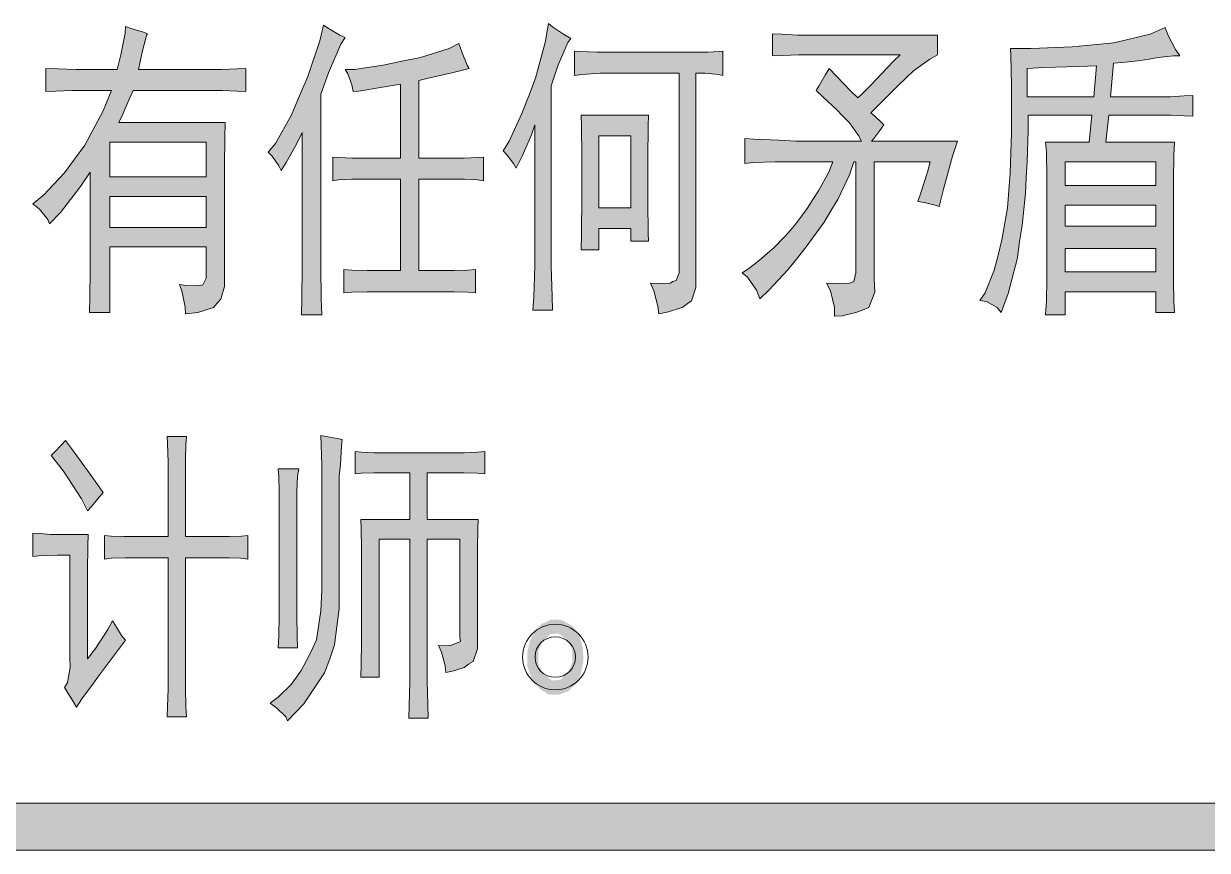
# Model space of a CAD drawing. Header units: millimetres. Extents: x 388 to 64525, y 87 to 607.
# Drawn here: x 64481.03 to 64491.83, y 461.44 to 468.99 of the extents above; entities that cross this region are included whole.
import ezdxf

# ---------------------------------------------------------------- set-up
doc = ezdxf.new("R2010")
doc.units = ezdxf.units.MM

msp = doc.modelspace()

# ---------------------------------------------------------------- hatches: boundary and pattern name
h = msp.add_hatch(color=0)
h.dxf.hatch_style = 2
h.paths.add_polyline_path([(64483.96, 468.864), (64483.92, 468.803), (64483.809, 468.542), (64483.737, 468.345), (64483.737, 466.915), (64483.737, 466.768), (64483.741, 466.478), (64483.748, 466.331), (64483.562, 466.331), (64483.565, 466.478), (64483.569, 466.765), (64483.569, 466.904), (64483.569, 467.997), (64483.519, 467.897), (64483.422, 467.721), (64483.376, 467.65), (64483.354, 467.693), (64483.293, 467.779), (64483.257, 467.818), (64483.325, 467.897), (64483.469, 468.151), (64483.544, 468.33), (64483.619, 468.506), (64483.73, 468.832), (64483.762, 468.975), (64483.813, 468.943), (64483.913, 468.886)])
h = msp.add_hatch(color=0)
h.dxf.hatch_style = 2
h.paths.add_polyline_path([(64485.672, 466.374), (64485.683, 466.492), (64485.69, 466.779), (64485.69, 466.951), (64485.69, 468.065), (64485.661, 467.976), (64485.575, 467.779), (64485.522, 467.671), (64485.497, 467.714), (64485.436, 467.793), (64485.403, 467.829), (64485.457, 467.918), (64485.572, 468.169), (64485.636, 468.33), (64485.697, 468.492), (64485.787, 468.818), (64485.816, 468.99), (64485.851, 468.961), (64485.952, 468.893), (64486.02, 468.853), (64485.991, 468.818), (64485.901, 468.606), (64485.841, 468.423), (64485.841, 466.926), (64485.841, 466.775), (64485.848, 466.499), (64485.851, 466.374)])
h = msp.add_hatch(color=0)
h.paths.add_polyline_path([(64481.111, 467.345), (64481.208, 467.424), (64481.398, 467.628), (64481.491, 467.753), (64481.584, 467.882), (64481.752, 468.194), (64481.828, 468.38), (64481.527, 468.38), (64481.466, 468.38), (64481.319, 468.373), (64481.229, 468.37), (64481.229, 468.581), (64481.34, 468.578), (64481.505, 468.57), (64481.559, 468.57), (64481.881, 468.57), (64481.914, 468.706), (64481.953, 468.904), (64481.957, 468.964), (64482.018, 468.943), (64482.121, 468.911), (64482.157, 468.896), (64482.147, 468.882), (64482.104, 468.717), (64482.075, 468.57), (64482.759, 468.57), (64482.831, 468.57), (64482.978, 468.578), (64483.053, 468.581), (64483.053, 468.37), (64482.978, 468.373), (64482.842, 468.38), (64482.784, 468.38), (64482.025, 468.38), (64481.992, 468.305), (64481.932, 468.162), (64481.896, 468.087), (64482.867, 468.087), (64482.863, 467.947), (64482.86, 467.693), (64482.86, 467.581), (64482.86, 466.668), (64482.86, 466.589), (64482.827, 466.474), (64482.791, 466.438), (64482.759, 466.399), (64482.616, 466.352), (64482.505, 466.342), (64482.501, 466.403), (64482.473, 466.539), (64482.448, 466.61), (64482.508, 466.6), (64482.602, 466.596), (64482.63, 466.6), (64482.663, 466.607), (64482.691, 466.668), (64482.691, 466.725), (64482.691, 466.951), (64481.813, 466.951), (64481.813, 466.352), (64481.627, 466.352), (64481.631, 466.492), (64481.634, 466.736), (64481.634, 466.836), (64481.634, 467.635), (64481.545, 467.503), (64481.362, 467.266), (64481.262, 467.162), (64481.247, 467.202), (64481.172, 467.295)])
h.paths.add_polyline_path([(64482.691, 467.592), (64482.691, 467.907), (64481.813, 467.907), (64481.813, 467.592)])
h.paths.add_polyline_path([(64482.691, 467.13), (64482.691, 467.413), (64481.813, 467.413), (64481.813, 467.13)])
h = msp.add_hatch(color=0)
h.dxf.hatch_style = 2
h.paths.add_polyline_path([(64488.789, 467.728), (64488.789, 466.657), (64488.793, 466.539), (64488.739, 466.399), (64488.682, 466.374), (64488.621, 466.352), (64488.496, 466.324), (64488.427, 466.32), (64488.427, 466.399), (64488.388, 466.55), (64488.352, 466.621), (64488.449, 466.618), (64488.564, 466.621), (64488.582, 466.628), (64488.603, 466.636), (64488.621, 466.714), (64488.621, 466.779), (64488.621, 467.728), (64488.603, 467.728), (64488.564, 467.61), (64488.456, 467.384), (64488.392, 467.28), (64488.331, 467.177), (64488.177, 466.965), (64488.091, 466.854), (64488.001, 466.743), (64487.826, 466.557), (64487.743, 466.478), (64487.714, 466.557), (64487.632, 466.675), (64487.582, 466.714), (64487.643, 466.754), (64487.757, 466.843), (64487.815, 466.894), (64487.872, 466.944), (64487.976, 467.051), (64488.026, 467.108), (64488.073, 467.162), (64488.177, 467.302), (64488.227, 467.384), (64488.281, 467.463), (64488.374, 467.635), (64488.41, 467.728), (64488.005, 467.728), (64487.883, 467.728), (64487.682, 467.721), (64487.607, 467.714), (64487.607, 467.94), (64487.689, 467.936), (64487.919, 467.925), (64488.073, 467.918), (64488.671, 467.918), (64488.646, 467.968), (64488.564, 468.083), (64488.503, 468.144), (64488.445, 468.205), (64488.32, 468.323), (64488.259, 468.38), (64488.284, 468.42), (64488.341, 468.52), (64488.377, 468.581), (64488.445, 468.509), (64488.574, 468.373), (64488.639, 468.312), (64488.675, 468.345), (64488.761, 468.431), (64488.807, 468.481), (64488.854, 468.531), (64488.965, 468.646), (64489.026, 468.706), (64488.155, 468.706), (64488.098, 468.706), (64487.951, 468.699), (64487.861, 468.696), (64487.861, 468.896), (64487.944, 468.893), (64488.091, 468.886), (64488.148, 468.886), (64489.366, 468.886), (64489.366, 468.706), (64489.295, 468.667), (64489.148, 468.56), (64489.076, 468.492), (64489.004, 468.423), (64488.847, 468.266), (64488.757, 468.176), (64488.793, 468.144), (64488.854, 468.087), (64488.875, 468.065), (64488.84, 468.015), (64488.786, 467.94), (64488.764, 467.918), (64489.549, 467.918), (64489.502, 467.779), (64489.42, 467.478), (64489.381, 467.32), (64489.345, 467.334), (64489.248, 467.356), (64489.187, 467.366), (64489.216, 467.456), (64489.273, 467.635), (64489.298, 467.728)])
h = msp.add_hatch(color=0)
h.paths.add_polyline_path([(64490.033, 468.764), (64490.219, 468.764), (64490.595, 468.778), (64490.785, 468.796), (64490.975, 468.814), (64491.305, 468.893), (64491.444, 468.954), (64491.469, 468.882), (64491.537, 468.753), (64491.577, 468.696), (64491.52, 468.696), (64491.38, 468.681), (64491.297, 468.667), (64491.219, 468.653), (64491.054, 468.635), (64490.971, 468.628), (64490.943, 468.323), (64491.444, 468.323), (64491.491, 468.323), (64491.616, 468.33), (64491.695, 468.334), (64491.695, 468.144), (64491.62, 468.148), (64491.498, 468.155), (64491.451, 468.155), (64490.928, 468.155), (64490.903, 467.907), (64491.527, 467.907), (64491.523, 467.789), (64491.52, 467.564), (64491.52, 467.456), (64491.52, 466.736), (64491.52, 466.646), (64491.523, 466.453), (64491.527, 466.352), (64491.358, 466.352), (64491.358, 466.542), (64490.531, 466.542), (64490.531, 466.331), (64490.352, 466.331), (64490.359, 466.46), (64490.362, 466.661), (64490.362, 466.736), (64490.362, 467.456), (64490.362, 467.592), (64490.359, 467.818), (64490.352, 467.907), (64490.749, 467.907), (64490.774, 468.155), (64490.194, 468.155), (64490.194, 468.015), (64490.183, 467.728), (64490.176, 467.585), (64490.169, 467.442), (64490.137, 467.148), (64490.115, 467.001), (64490.097, 466.851), (64490.011, 466.528), (64489.947, 466.352), (64489.911, 466.399), (64489.814, 466.453), (64489.753, 466.464), (64489.8, 466.532), (64489.882, 466.739), (64489.918, 466.876), (64489.954, 467.015), (64490.004, 467.309), (64490.015, 467.467), (64490.029, 467.624), (64490.04, 467.997), (64490.04, 468.212), (64490.04, 468.423), (64490.036, 468.699)])
h.paths.add_polyline_path([(64491.358, 466.725), (64491.358, 466.937), (64490.531, 466.937), (64490.531, 466.725)])
h.paths.add_polyline_path([(64491.358, 467.513), (64491.358, 467.728), (64490.531, 467.728), (64490.531, 467.513)])
h.paths.add_polyline_path([(64490.792, 468.323), (64490.817, 468.606), (64490.652, 468.599), (64490.337, 468.588), (64490.183, 468.581), (64490.183, 468.323)])
h.paths.add_polyline_path([(64491.358, 467.141), (64491.358, 467.334), (64490.531, 467.334), (64490.531, 467.141)])
h = msp.add_hatch(color=0)
h.dxf.hatch_style = 2
h.paths.add_polyline_path([(64484.999, 468.807), (64485.027, 468.724), (64485.074, 468.61), (64485.092, 468.581), (64484.934, 468.542), (64484.705, 468.488), (64484.633, 468.47), (64484.633, 467.761), (64484.981, 467.761), (64485.045, 467.761), (64485.167, 467.768), (64485.224, 467.771), (64485.224, 467.556), (64485.167, 467.564), (64485.049, 467.571), (64484.988, 467.571), (64484.633, 467.571), (64484.633, 466.736), (64484.895, 466.736), (64484.956, 466.736), (64485.081, 466.739), (64485.149, 466.747), (64485.149, 466.532), (64485.081, 466.539), (64484.956, 466.542), (64484.895, 466.542), (64484.228, 466.542), (64484.16, 466.542), (64484.02, 466.539), (64483.949, 466.532), (64483.949, 466.747), (64484.02, 466.739), (64484.16, 466.736), (64484.228, 466.736), (64484.465, 466.736), (64484.465, 467.571), (64484.092, 467.571), (64484.02, 467.571), (64483.899, 467.564), (64483.848, 467.556), (64483.848, 467.771), (64483.902, 467.768), (64484.024, 467.761), (64484.092, 467.761), (64484.465, 467.761), (64484.465, 468.438), (64484.3, 468.409), (64484.085, 468.373), (64484.035, 468.37), (64484.02, 468.431), (64483.985, 468.531), (64483.96, 468.57), (64484.046, 468.57), (64484.307, 468.61), (64484.479, 468.646), (64484.647, 468.681), (64484.909, 468.764)])
h = msp.add_hatch(color=0)
h.dxf.hatch_style = 2
h.paths.add_polyline_path([(64487.195, 468.728), (64487.27, 468.728), (64487.374, 468.735), (64487.406, 468.739), (64487.406, 468.517), (64487.367, 468.527), (64487.245, 468.538), (64487.159, 468.538), (64487.159, 466.679), (64487.159, 466.582), (64487.12, 466.46), (64487.08, 466.431), (64487.041, 466.403), (64486.912, 466.36), (64486.822, 466.342), (64486.815, 466.41), (64486.776, 466.55), (64486.747, 466.621), (64486.822, 466.618), (64486.926, 466.621), (64486.951, 466.636), (64486.98, 466.646), (64487.009, 466.714), (64487.009, 466.768), (64487.009, 468.538), (64486.392, 468.538), (64486.288, 468.538), (64486.12, 468.527), (64486.052, 468.517), (64486.052, 468.739), (64486.102, 468.735), (64486.26, 468.728), (64486.367, 468.728)])
h = msp.add_hatch(color=0)
h.paths.add_polyline_path([(64486.729, 468.155), (64486.726, 468.058), (64486.722, 467.761), (64486.722, 467.556), (64486.722, 467.356), (64486.726, 467.08), (64486.729, 467.005), (64486.568, 467.005), (64486.568, 467.119), (64486.274, 467.119), (64486.274, 466.926), (64486.113, 466.926), (64486.116, 467.073), (64486.12, 467.406), (64486.12, 467.592), (64486.12, 467.779), (64486.116, 468.058), (64486.113, 468.155)])
h.paths.add_polyline_path([(64486.568, 467.309), (64486.568, 467.965), (64486.274, 467.965), (64486.274, 467.309)])
h = msp.add_hatch(color=0)
h.dxf.hatch_style = 2
h.paths.add_polyline_path([(64482.344, 464.307), (64482.344, 464.869), (64482.344, 464.984), (64482.34, 465.156), (64482.336, 465.22), (64482.512, 465.22), (64482.508, 465.145), (64482.505, 465.016), (64482.505, 464.959), (64482.505, 464.307), (64482.852, 464.307), (64482.903, 464.307), (64483.014, 464.31), (64483.071, 464.317), (64483.071, 464.102), (64483.006, 464.11), (64482.903, 464.113), (64482.86, 464.113), (64482.505, 464.113), (64482.505, 462.988), (64482.505, 462.92), (64482.508, 462.759), (64482.512, 462.662), (64482.336, 462.662), (64482.34, 462.759), (64482.344, 462.916), (64482.344, 462.977), (64482.344, 464.113), (64482.014, 464.113), (64481.953, 464.113), (64481.824, 464.11), (64481.763, 464.102), (64481.763, 464.317), (64481.824, 464.31), (64481.942, 464.307), (64482, 464.307)])
h = msp.add_hatch(color=0)
h.dxf.hatch_style = 2
h.paths.add_polyline_path([(64483.934, 465.195), (64483.927, 465.134), (64483.917, 464.966), (64483.906, 464.858), (64483.906, 463.844), (64483.906, 463.647), (64483.863, 463.321), (64483.82, 463.192), (64483.773, 463.063), (64483.583, 462.78), (64483.433, 462.626), (64483.419, 462.662), (64483.336, 462.741), (64483.275, 462.787), (64483.35, 462.841), (64483.469, 462.959), (64483.515, 463.024), (64483.558, 463.085), (64483.633, 463.221), (64483.666, 463.293), (64483.698, 463.364), (64483.737, 463.629), (64483.748, 463.823), (64483.748, 464.869), (64483.748, 464.959), (64483.741, 465.141), (64483.737, 465.231), (64483.788, 465.22), (64483.888, 465.202)])
h = msp.add_hatch(color=0)
h.dxf.hatch_style = 2
h.paths.add_polyline_path([(64481.408, 465.184), (64481.462, 465.113), (64481.634, 464.876), (64481.752, 464.711), (64481.717, 464.668), (64481.645, 464.583), (64481.609, 464.543), (64481.555, 464.651), (64481.391, 464.905), (64481.279, 465.048), (64481.308, 465.077), (64481.373, 465.145)])
h = msp.add_hatch(color=0)
h.dxf.hatch_style = 2
h.paths.add_polyline_path([(64484.988, 465.073), (64485.045, 465.073), (64485.167, 465.077), (64485.235, 465.084), (64485.235, 464.88), (64485.167, 464.887), (64485.045, 464.891), (64484.988, 464.891), (64484.708, 464.891), (64484.708, 464.464), (64485.174, 464.464), (64485.171, 464.378), (64485.167, 464.199), (64485.167, 464.102), (64485.167, 463.371), (64485.167, 463.282), (64485.128, 463.167), (64485.085, 463.142), (64485.045, 463.113), (64484.941, 463.078), (64484.88, 463.067), (64484.873, 463.128), (64484.841, 463.253), (64484.812, 463.314), (64484.916, 463.311), (64485.013, 463.35), (64485.006, 463.393), (64485.006, 464.285), (64484.708, 464.285), (64484.708, 463.078), (64484.708, 462.988), (64484.716, 462.773), (64484.719, 462.651), (64484.54, 462.651), (64484.544, 462.762), (64484.551, 462.985), (64484.551, 463.088), (64484.551, 464.285), (64484.271, 464.285), (64484.271, 463.024), (64484.103, 463.024), (64484.106, 463.142), (64484.11, 463.35), (64484.11, 463.44), (64484.11, 464.102), (64484.11, 464.192), (64484.106, 464.375), (64484.103, 464.464), (64484.551, 464.464), (64484.551, 464.891), (64484.278, 464.891), (64484.221, 464.891), (64484.106, 464.887), (64484.053, 464.88), (64484.053, 465.084), (64484.11, 465.077), (64484.225, 465.073), (64484.278, 465.073)])
h = msp.add_hatch(color=0)
h.dxf.hatch_style = 2
h.paths.add_polyline_path([(64483.537, 464.926), (64483.526, 464.858), (64483.519, 464.722), (64483.519, 464.654), (64483.519, 463.676), (64483.519, 463.59), (64483.522, 463.4), (64483.526, 463.293), (64483.35, 463.293), (64483.354, 463.4), (64483.358, 463.586), (64483.358, 463.665), (64483.358, 464.668), (64483.358, 464.722), (64483.354, 464.851), (64483.35, 464.926)])
h = msp.add_hatch(color=0)
h.dxf.hatch_style = 2
h.paths.add_polyline_path([(64481.616, 464.328), (64481.613, 464.221), (64481.609, 463.995), (64481.609, 463.877), (64481.609, 463.192), (64481.681, 463.285), (64481.795, 463.461), (64481.838, 463.54), (64481.864, 463.497), (64481.921, 463.404), (64481.957, 463.361), (64481.72, 463.045), (64481.663, 462.97), (64481.559, 462.827), (64481.509, 462.752), (64481.48, 462.802), (64481.423, 462.891), (64481.398, 462.931), (64481.426, 462.977), (64481.451, 463.113), (64481.448, 463.203), (64481.448, 464.138), (64481.333, 464.138), (64481.165, 464.131), (64481.111, 464.127), (64481.111, 464.339), (64481.179, 464.335), (64481.272, 464.328), (64481.297, 464.328)])
h = msp.add_hatch(color=0)
h.paths.add_polyline_path([(64486.113, 463.35), (64486.131, 463.285), (64486.134, 463.167), (64486.12, 463.106), (64486.109, 463.049), (64486.063, 462.956), (64486.027, 462.927), (64485.995, 462.895), (64485.912, 462.866), (64485.866, 462.866), (64485.819, 462.866), (64485.737, 462.916), (64485.697, 462.967), (64485.661, 463.017), (64485.622, 463.128), (64485.622, 463.185), (64485.622, 463.246), (64485.644, 463.35), (64485.665, 463.393), (64485.687, 463.44), (64485.751, 463.508), (64485.794, 463.529), (64485.841, 463.551), (64485.934, 463.547), (64485.98, 463.522), (64486.03, 463.497), (64486.095, 463.411)])
h.paths.add_polyline_path([(64485.959, 463.035), (64485.998, 463.067), (64486.034, 463.16), (64486.03, 463.221), (64486.03, 463.278), (64485.987, 463.364), (64485.948, 463.393), (64485.909, 463.422), (64485.83, 463.418), (64485.794, 463.382), (64485.758, 463.35), (64485.722, 463.26), (64485.722, 463.203), (64485.722, 463.146), (64485.765, 463.06), (64485.805, 463.028), (64485.844, 462.995), (64485.923, 462.999)])
h = msp.add_hatch(color=0)
h.dxf.hatch_style = 2
h.paths.add_polyline_path([(64464.508, 461.444), (64464.508, 461.874), (64514.558, 461.874), (64514.558, 461.444)])

# ---------------------------------------------------------------- linework, layer by layer
at = {"color": 0, "lineweight": 0}
for points in [[(64483.96, 468.864), (64483.92, 468.803), (64483.809, 468.542), (64483.737, 468.345), (64483.737, 466.915), (64483.737, 466.768), (64483.741, 466.478), (64483.748, 466.331), (64483.562, 466.331), (64483.565, 466.478), (64483.569, 466.765), (64483.569, 466.904), (64483.569, 467.997), (64483.519, 467.897), (64483.422, 467.721), (64483.376, 467.65), (64483.354, 467.693), (64483.293, 467.779), (64483.257, 467.818), (64483.325, 467.897), (64483.469, 468.151), (64483.544, 468.33), (64483.619, 468.506), (64483.73, 468.832), (64483.762, 468.975), (64483.813, 468.943), (64483.913, 468.886)], [(64485.672, 466.374), (64485.683, 466.492), (64485.69, 466.779), (64485.69, 466.951), (64485.69, 468.065), (64485.661, 467.976), (64485.575, 467.779), (64485.522, 467.671), (64485.497, 467.714), (64485.436, 467.793), (64485.403, 467.829), (64485.457, 467.918), (64485.572, 468.169), (64485.636, 468.33), (64485.697, 468.492), (64485.787, 468.818), (64485.816, 468.99), (64485.851, 468.961), (64485.952, 468.893), (64486.02, 468.853), (64485.991, 468.818), (64485.901, 468.606), (64485.841, 468.423), (64485.841, 466.926), (64485.841, 466.775), (64485.848, 466.499), (64485.851, 466.374)], [(64481.111, 467.345), (64481.208, 467.424), (64481.398, 467.628), (64481.491, 467.753), (64481.584, 467.882), (64481.752, 468.194), (64481.828, 468.38), (64481.527, 468.38), (64481.466, 468.38), (64481.319, 468.373), (64481.229, 468.37), (64481.229, 468.581), (64481.34, 468.578), (64481.505, 468.57), (64481.559, 468.57), (64481.881, 468.57), (64481.914, 468.706), (64481.953, 468.904), (64481.957, 468.964), (64482.018, 468.943), (64482.121, 468.911), (64482.157, 468.896), (64482.147, 468.882), (64482.104, 468.717), (64482.075, 468.57), (64482.759, 468.57), (64482.831, 468.57), (64482.978, 468.578), (64483.053, 468.581), (64483.053, 468.37), (64482.978, 468.373), (64482.842, 468.38), (64482.784, 468.38), (64482.025, 468.38), (64481.992, 468.305), (64481.932, 468.162), (64481.896, 468.087), (64482.867, 468.087), (64482.863, 467.947), (64482.86, 467.693), (64482.86, 467.581), (64482.86, 466.668), (64482.86, 466.589), (64482.827, 466.474), (64482.791, 466.438), (64482.759, 466.399), (64482.616, 466.352), (64482.505, 466.342), (64482.501, 466.403), (64482.473, 466.539), (64482.448, 466.61), (64482.508, 466.6), (64482.602, 466.596), (64482.63, 466.6), (64482.663, 466.607), (64482.691, 466.668), (64482.691, 466.725), (64482.691, 466.951), (64481.813, 466.951), (64481.813, 466.352), (64481.627, 466.352), (64481.631, 466.492), (64481.634, 466.736), (64481.634, 466.836), (64481.634, 467.635), (64481.545, 467.503), (64481.362, 467.266), (64481.262, 467.162), (64481.247, 467.202), (64481.172, 467.295)], [(64488.789, 467.728), (64488.789, 466.657), (64488.793, 466.539), (64488.739, 466.399), (64488.682, 466.374), (64488.621, 466.352), (64488.496, 466.324), (64488.427, 466.32), (64488.427, 466.399), (64488.388, 466.55), (64488.352, 466.621), (64488.449, 466.618), (64488.564, 466.621), (64488.582, 466.628), (64488.603, 466.636), (64488.621, 466.714), (64488.621, 466.779), (64488.621, 467.728), (64488.603, 467.728), (64488.564, 467.61), (64488.456, 467.384), (64488.392, 467.28), (64488.331, 467.177), (64488.177, 466.965), (64488.091, 466.854), (64488.001, 466.743), (64487.826, 466.557), (64487.743, 466.478), (64487.714, 466.557), (64487.632, 466.675), (64487.582, 466.714), (64487.643, 466.754), (64487.757, 466.843), (64487.815, 466.894), (64487.872, 466.944), (64487.976, 467.051), (64488.026, 467.108), (64488.073, 467.162), (64488.177, 467.302), (64488.227, 467.384), (64488.281, 467.463), (64488.374, 467.635), (64488.41, 467.728), (64488.005, 467.728), (64487.883, 467.728), (64487.682, 467.721), (64487.607, 467.714), (64487.607, 467.94), (64487.689, 467.936), (64487.919, 467.925), (64488.073, 467.918), (64488.671, 467.918), (64488.646, 467.968), (64488.564, 468.083), (64488.503, 468.144), (64488.445, 468.205), (64488.32, 468.323), (64488.259, 468.38), (64488.284, 468.42), (64488.341, 468.52), (64488.377, 468.581), (64488.445, 468.509), (64488.574, 468.373), (64488.639, 468.312), (64488.675, 468.345), (64488.761, 468.431), (64488.807, 468.481), (64488.854, 468.531), (64488.965, 468.646), (64489.026, 468.706), (64488.155, 468.706), (64488.098, 468.706), (64487.951, 468.699), (64487.861, 468.696), (64487.861, 468.896), (64487.944, 468.893), (64488.091, 468.886), (64488.148, 468.886), (64489.366, 468.886), (64489.366, 468.706), (64489.295, 468.667), (64489.148, 468.56), (64489.076, 468.492), (64489.004, 468.423), (64488.847, 468.266), (64488.757, 468.176), (64488.793, 468.144), (64488.854, 468.087), (64488.875, 468.065), (64488.84, 468.015), (64488.786, 467.94), (64488.764, 467.918), (64489.549, 467.918), (64489.502, 467.779), (64489.42, 467.478), (64489.381, 467.32), (64489.345, 467.334), (64489.248, 467.356), (64489.187, 467.366), (64489.216, 467.456), (64489.273, 467.635), (64489.298, 467.728)], [(64490.033, 468.764), (64490.219, 468.764), (64490.595, 468.778), (64490.785, 468.796), (64490.975, 468.814), (64491.305, 468.893), (64491.444, 468.954), (64491.469, 468.882), (64491.537, 468.753), (64491.577, 468.696), (64491.52, 468.696), (64491.38, 468.681), (64491.297, 468.667), (64491.219, 468.653), (64491.054, 468.635), (64490.971, 468.628), (64490.943, 468.323), (64491.444, 468.323), (64491.491, 468.323), (64491.616, 468.33), (64491.695, 468.334), (64491.695, 468.144), (64491.62, 468.148), (64491.498, 468.155), (64491.451, 468.155), (64490.928, 468.155), (64490.903, 467.907), (64491.527, 467.907), (64491.523, 467.789), (64491.52, 467.564), (64491.52, 467.456), (64491.52, 466.736), (64491.52, 466.646), (64491.523, 466.453), (64491.527, 466.352), (64491.358, 466.352), (64491.358, 466.542), (64490.531, 466.542), (64490.531, 466.331), (64490.352, 466.331), (64490.359, 466.46), (64490.362, 466.661), (64490.362, 466.736), (64490.362, 467.456), (64490.362, 467.592), (64490.359, 467.818), (64490.352, 467.907), (64490.749, 467.907), (64490.774, 468.155), (64490.194, 468.155), (64490.194, 468.015), (64490.183, 467.728), (64490.176, 467.585), (64490.169, 467.442), (64490.137, 467.148), (64490.115, 467.001), (64490.097, 466.851), (64490.011, 466.528), (64489.947, 466.352), (64489.911, 466.399), (64489.814, 466.453), (64489.753, 466.464), (64489.8, 466.532), (64489.882, 466.739), (64489.918, 466.876), (64489.954, 467.015), (64490.004, 467.309), (64490.015, 467.467), (64490.029, 467.624), (64490.04, 467.997), (64490.04, 468.212), (64490.04, 468.423), (64490.036, 468.699)], [(64484.999, 468.807), (64485.027, 468.724), (64485.074, 468.61), (64485.092, 468.581), (64484.934, 468.542), (64484.705, 468.488), (64484.633, 468.47), (64484.633, 467.761), (64484.981, 467.761), (64485.045, 467.761), (64485.167, 467.768), (64485.224, 467.771), (64485.224, 467.556), (64485.167, 467.564), (64485.049, 467.571), (64484.988, 467.571), (64484.633, 467.571), (64484.633, 466.736), (64484.895, 466.736), (64484.956, 466.736), (64485.081, 466.739), (64485.149, 466.747), (64485.149, 466.532), (64485.081, 466.539), (64484.956, 466.542), (64484.895, 466.542), (64484.228, 466.542), (64484.16, 466.542), (64484.02, 466.539), (64483.949, 466.532), (64483.949, 466.747), (64484.02, 466.739), (64484.16, 466.736), (64484.228, 466.736), (64484.465, 466.736), (64484.465, 467.571), (64484.092, 467.571), (64484.02, 467.571), (64483.899, 467.564), (64483.848, 467.556), (64483.848, 467.771), (64483.902, 467.768), (64484.024, 467.761), (64484.092, 467.761), (64484.465, 467.761), (64484.465, 468.438), (64484.3, 468.409), (64484.085, 468.373), (64484.035, 468.37), (64484.02, 468.431), (64483.985, 468.531), (64483.96, 468.57), (64484.046, 468.57), (64484.307, 468.61), (64484.479, 468.646), (64484.647, 468.681), (64484.909, 468.764)], [(64487.195, 468.728), (64487.27, 468.728), (64487.374, 468.735), (64487.406, 468.739), (64487.406, 468.517), (64487.367, 468.527), (64487.245, 468.538), (64487.159, 468.538), (64487.159, 466.679), (64487.159, 466.582), (64487.12, 466.46), (64487.08, 466.431), (64487.041, 466.403), (64486.912, 466.36), (64486.822, 466.342), (64486.815, 466.41), (64486.776, 466.55), (64486.747, 466.621), (64486.822, 466.618), (64486.926, 466.621), (64486.951, 466.636), (64486.98, 466.646), (64487.009, 466.714), (64487.009, 466.768), (64487.009, 468.538), (64486.392, 468.538), (64486.288, 468.538), (64486.12, 468.527), (64486.052, 468.517), (64486.052, 468.739), (64486.102, 468.735), (64486.26, 468.728), (64486.367, 468.728)], [(64490.792, 468.323), (64490.817, 468.606), (64490.652, 468.599), (64490.337, 468.588), (64490.183, 468.581), (64490.183, 468.323)], [(64486.729, 468.155), (64486.726, 468.058), (64486.722, 467.761), (64486.722, 467.556), (64486.722, 467.356), (64486.726, 467.08), (64486.729, 467.005), (64486.568, 467.005), (64486.568, 467.119), (64486.274, 467.119), (64486.274, 466.926), (64486.113, 466.926), (64486.116, 467.073), (64486.12, 467.406), (64486.12, 467.592), (64486.12, 467.779), (64486.116, 468.058), (64486.113, 468.155)], [(64482.691, 467.592), (64482.691, 467.907), (64481.813, 467.907), (64481.813, 467.592)], [(64486.568, 467.309), (64486.568, 467.965), (64486.274, 467.965), (64486.274, 467.309)], [(64491.358, 467.513), (64491.358, 467.728), (64490.531, 467.728), (64490.531, 467.513)], [(64482.691, 467.13), (64482.691, 467.413), (64481.813, 467.413), (64481.813, 467.13)], [(64491.358, 467.141), (64491.358, 467.334), (64490.531, 467.334), (64490.531, 467.141)], [(64491.358, 466.725), (64491.358, 466.937), (64490.531, 466.937), (64490.531, 466.725)], [(64482.344, 464.307), (64482.344, 464.869), (64482.344, 464.984), (64482.34, 465.156), (64482.336, 465.22), (64482.512, 465.22), (64482.508, 465.145), (64482.505, 465.016), (64482.505, 464.959), (64482.505, 464.307), (64482.852, 464.307), (64482.903, 464.307), (64483.014, 464.31), (64483.071, 464.317), (64483.071, 464.102), (64483.006, 464.11), (64482.903, 464.113), (64482.86, 464.113), (64482.505, 464.113), (64482.505, 462.988), (64482.505, 462.92), (64482.508, 462.759), (64482.512, 462.662), (64482.336, 462.662), (64482.34, 462.759), (64482.344, 462.916), (64482.344, 462.977), (64482.344, 464.113), (64482.014, 464.113), (64481.953, 464.113), (64481.824, 464.11), (64481.763, 464.102), (64481.763, 464.317), (64481.824, 464.31), (64481.942, 464.307), (64482, 464.307)], [(64483.934, 465.195), (64483.927, 465.134), (64483.917, 464.966), (64483.906, 464.858), (64483.906, 463.844), (64483.906, 463.647), (64483.863, 463.321), (64483.82, 463.192), (64483.773, 463.063), (64483.583, 462.78), (64483.433, 462.626), (64483.419, 462.662), (64483.336, 462.741), (64483.275, 462.787), (64483.35, 462.841), (64483.469, 462.959), (64483.515, 463.024), (64483.558, 463.085), (64483.633, 463.221), (64483.666, 463.293), (64483.698, 463.364), (64483.737, 463.629), (64483.748, 463.823), (64483.748, 464.869), (64483.748, 464.959), (64483.741, 465.141), (64483.737, 465.231), (64483.788, 465.22), (64483.888, 465.202)], [(64481.408, 465.184), (64481.462, 465.113), (64481.634, 464.876), (64481.752, 464.711), (64481.717, 464.668), (64481.645, 464.583), (64481.609, 464.543), (64481.555, 464.651), (64481.391, 464.905), (64481.279, 465.048), (64481.308, 465.077), (64481.373, 465.145)], [(64484.988, 465.073), (64485.045, 465.073), (64485.167, 465.077), (64485.235, 465.084), (64485.235, 464.88), (64485.167, 464.887), (64485.045, 464.891), (64484.988, 464.891), (64484.708, 464.891), (64484.708, 464.464), (64485.174, 464.464), (64485.171, 464.378), (64485.167, 464.199), (64485.167, 464.102), (64485.167, 463.371), (64485.167, 463.282), (64485.128, 463.167), (64485.085, 463.142), (64485.045, 463.113), (64484.941, 463.078), (64484.88, 463.067), (64484.873, 463.128), (64484.841, 463.253), (64484.812, 463.314), (64484.916, 463.311), (64485.013, 463.35), (64485.006, 463.393), (64485.006, 464.285), (64484.708, 464.285), (64484.708, 463.078), (64484.708, 462.988), (64484.716, 462.773), (64484.719, 462.651), (64484.54, 462.651), (64484.544, 462.762), (64484.551, 462.985), (64484.551, 463.088), (64484.551, 464.285), (64484.271, 464.285), (64484.271, 463.024), (64484.103, 463.024), (64484.106, 463.142), (64484.11, 463.35), (64484.11, 463.44), (64484.11, 464.102), (64484.11, 464.192), (64484.106, 464.375), (64484.103, 464.464), (64484.551, 464.464), (64484.551, 464.891), (64484.278, 464.891), (64484.221, 464.891), (64484.106, 464.887), (64484.053, 464.88), (64484.053, 465.084), (64484.11, 465.077), (64484.225, 465.073), (64484.278, 465.073)], [(64483.537, 464.926), (64483.526, 464.858), (64483.519, 464.722), (64483.519, 464.654), (64483.519, 463.676), (64483.519, 463.59), (64483.522, 463.4), (64483.526, 463.293), (64483.35, 463.293), (64483.354, 463.4), (64483.358, 463.586), (64483.358, 463.665), (64483.358, 464.668), (64483.358, 464.722), (64483.354, 464.851), (64483.35, 464.926)], [(64481.616, 464.328), (64481.613, 464.221), (64481.609, 463.995), (64481.609, 463.877), (64481.609, 463.192), (64481.681, 463.285), (64481.795, 463.461), (64481.838, 463.54), (64481.864, 463.497), (64481.921, 463.404), (64481.957, 463.361), (64481.72, 463.045), (64481.663, 462.97), (64481.559, 462.827), (64481.509, 462.752), (64481.48, 462.802), (64481.423, 462.891), (64481.398, 462.931), (64481.426, 462.977), (64481.451, 463.113), (64481.448, 463.203), (64481.448, 464.138), (64481.333, 464.138), (64481.165, 464.131), (64481.111, 464.127), (64481.111, 464.339), (64481.179, 464.335), (64481.272, 464.328), (64481.297, 464.328)], [(64464.508, 461.444), (64464.508, 461.874), (64514.558, 461.874), (64514.558, 461.444)]]:
    msp.add_lwpolyline(points, close=True, dxfattribs=at)
for radius in [0.299, 0.185]:
    msp.add_circle((64485.878, 463.208), radius, dxfattribs=at)

doc.saveas('drawing.dxf')
